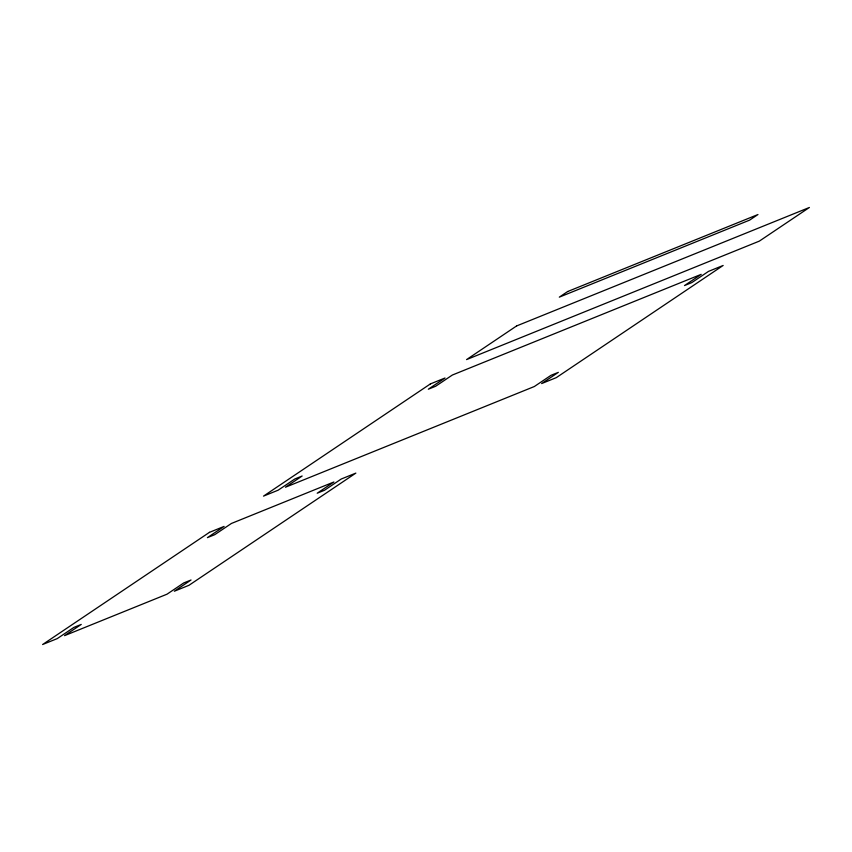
<?xml version="1.0" encoding="UTF-8"?>
<svg xmlns="http://www.w3.org/2000/svg" width="852" height="852" viewBox="0 0 852 852"><rect width="100%" height="100%" fill="white"/><g stroke="black" fill="none" stroke-linecap="round" stroke-linejoin="round"><path stroke-width="1.28" d="M209.464 532.34L42.6 644.527L57.244 638.606L73.922 627.391L81.249 624.431L64.56 635.645L167.024 594.185L183.712 582.96L191.04 579.999L174.351 591.224L188.984 585.292L355.859 473.105L341.215 479.026L324.527 490.251L317.21 493.212L333.899 481.987L231.424 523.458L214.736 534.673L207.419 537.633L224.108 526.419L209.464 532.34M430.377 383.922L263.513 496.12L278.146 490.188L294.835 478.973L302.151 476.012L285.463 487.227L534.321 386.531L551.01 375.317L558.337 372.356L541.648 383.57L556.281 377.649L723.156 265.462L708.513 271.383L691.824 282.598L684.507 285.558L701.196 274.344L452.337 375.04L435.649 386.254L428.332 389.215L445.021 378L430.377 383.922M516.621 325.933L466.566 359.597L759.334 241.127L809.4 207.473L516.621 325.933M567.656 291.533L559.317 297.146L749.611 220.135L757.961 214.534L567.656 291.533"/></g></svg>
